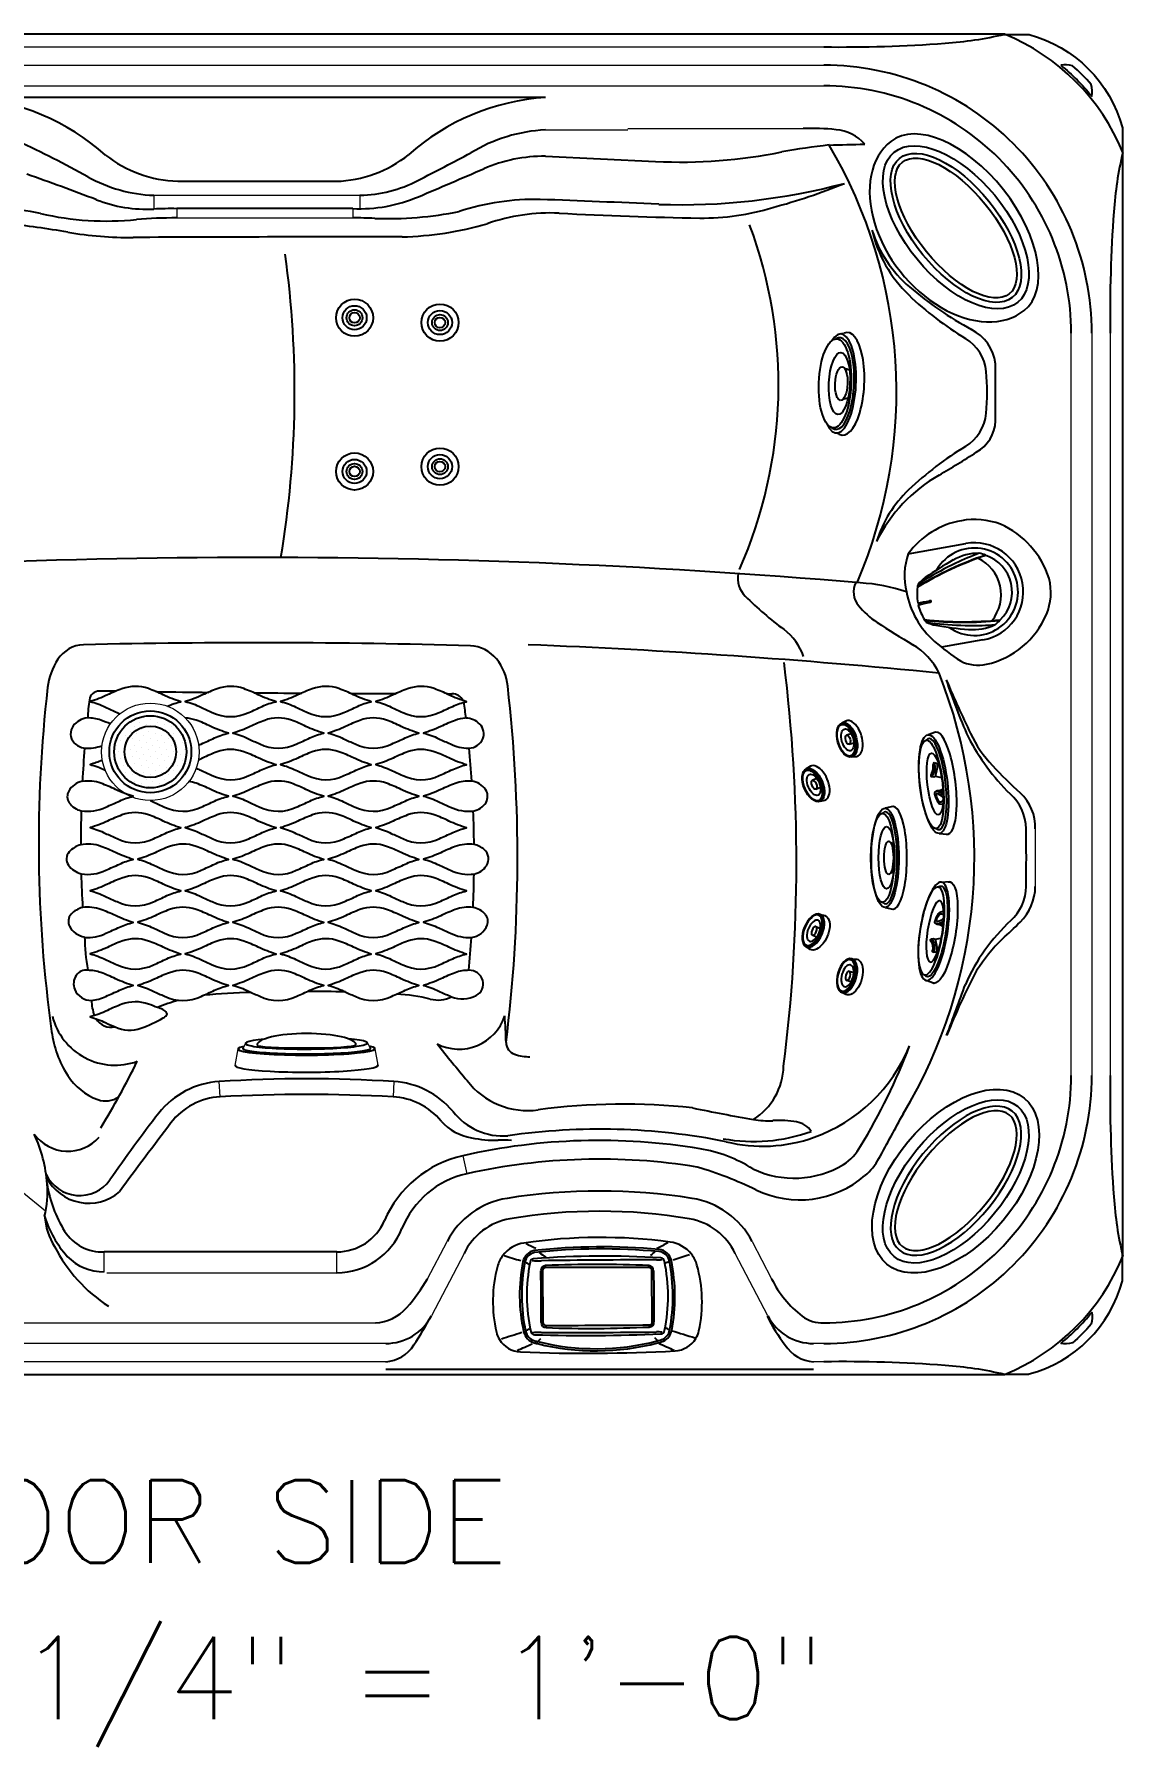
# Model space of a CAD drawing. Extents: x 526 to 610, y 679 to 808.
# Drawn here: x 557.3 to 610.1, y 678.8 to 761.9 of the extents above; entities that cross this region are included whole.
import ezdxf
from ezdxf.enums import TextEntityAlignment as Align

# ---------------------------------------------------------------- set-up
doc = ezdxf.new("R2010")
doc.units = 0
doc.header["$MEASUREMENT"] = 0
doc.layers.add('1', color=4, linetype='Continuous')
doc.layers.add('DIM', color=3, linetype='Continuous')
doc.styles.add('SIMPLEX', font='simplex')

# ---------------------------------------------------------------- blocks, each defined once
blk = doc.blocks.new('2014MJ7')
at = {"layer": '1', "color": 4}
for p, q in [((-0.898, -0.492), (-0.854, -0.739)), ((-0.232, -0.458), (-0.23, -0.696)), ((0.23, -0.696), (0.232, -0.458)), ((0.854, -0.739), (0.898, -0.492))]:
    blk.add_line(p, q, dxfattribs=at)
blk.add_ellipse((0, -0.492), major_axis=(-0.898, 0), ratio=0.547446, start_param=2.947545, end_param=6.477233, dxfattribs=at)
at = {"layer": '1', "color": 3}
blk.add_ellipse((0, -0.724), major_axis=(-0.816, 0.005), ratio=0.50035, start_param=2.865459, end_param=6.570635, dxfattribs=at)
at = {"layer": '1', "color": 4}
for centre, major_axis, ratio in [((-0.001, -0.734), (-0.855, 0.005), 0.541267), ((0.001, -0.691), (-0.229, 0.005), 0.480627)]:
    blk.add_ellipse(centre, major_axis=major_axis, ratio=ratio, dxfattribs=at)
at = {"layer": '1', "color": 3}
for centre, major_axis, ratio in [((0, -0.778), (-0.793, 0.005), 0.493016), ((0.001, -0.711), (-0.547, 0.006), 0.510461)]:
    blk.add_ellipse(centre, major_axis=major_axis, ratio=ratio, dxfattribs=at)
blk = doc.blocks.new('2014DV')
at = {"layer": '1', "color": 4, "linetype": 'Continuous'}
for p, q in [((-0.809, 2.634), (-0.83, 2.634)), ((0.809, 2.634), (0.83, 2.634))]:
    blk.add_line(p, q, dxfattribs=at)
at = {"layer": '1', "color": 3, "linetype": 'Continuous'}
for centre, radius, start, end in [((14.921, -2.715), 16.638, 161.20382, 173.77239), ((15.559, -2.872), 17.268, 161.35772, 173.54387), ((2.626, 0.937), 3.923, 154.9337, 161.356), ((-18.175, 1.519), 18.155, 2.26488, 4.04802), ((19.002, 1.473), 18.984, 175.98773, 177.71702), ((-15.545, -2.869), 17.254, 6.45111, 18.6473), ((-14.924, -2.715), 16.638, 6.22761, 18.79618), ((-2.63, 0.937), 3.923, 18.644, 25.0663), ((15.772, -3.498), 17.797, 161.356, 166.75319), ((0.36, 2.242), 0.394, 180.75921, 192.15364), ((0, 2.165), 0.0256, 192.15364, 347.84636), ((-0.347, 2.239), 0.38, 347.84636, 358.58178), ((-15.776, -3.498), 17.797, 13.24681, 18.644), ((10.632, -2.289), 12.517, 166.75319, 172.40827), ((-10.636, -2.289), 12.517, 7.59173, 13.24681), ((0, 0.708), 1.986, 218.95806, 321.35227)]:
    blk.add_arc(centre, radius, start, end, dxfattribs=at)
at = {"layer": '1', "color": 4, "linetype": 'Continuous'}
for centre, radius, start, end in [((0.317, 1.551), 1.627, 140.14331, 157.36772), ((-0.87, 2.535), 0.0857, 112.48684, 136.56996), ((-2.484, 6.434), 4.134, 292.48684, 293.57767), ((0.09, 0.193), 2.613, 93.40126, 109.99587), ((0, 2.823), 0.0684, 198.36573, 341.63427), ((-0.09, 0.193), 2.612, 70.00373, 86.60007), ((0.158, 0.886), 1.882, 66.63131, 69.20275), ((0.871, 2.548), 0.0736, 39.21025, 62.77984), ((-0.321, 1.551), 1.627, 22.63228, 39.85669), ((13.837, -4.085), 16.275, 157.36772, 163.014), ((-13.841, -4.085), 16.275, 16.986, 22.63228), ((0, 0), 2.119, 132.47921, 47.06814), ((0.698, -0.072), 2.536, 163.014, 192.84824), ((-0.702, -0.072), 2.536, 347.15176, 16.986), ((-0.268, 0.036), 1.65, 203.98618, 215.0096), ((0.264, 0.036), 1.65, 324.9904, 336.01382), ((0, 0.051), 1.877, 211.52152, 328.47848)]:
    blk.add_arc(centre, radius, start, end, dxfattribs=at)
blk = doc.blocks.new('2014SPK')
at = {"layer": '1', "color": 4, "linetype": 'Continuous'}
blk.add_ellipse((-0.004, 0), major_axis=(0, 4.344), ratio=0.474388, dxfattribs=at)
at = {"layer": '1', "color": 2, "linetype": 'Continuous'}
blk.add_ellipse((0, 0), major_axis=(-0.003, 4.113), ratio=0.446028, dxfattribs=at)
blk = doc.blocks.new('2014L2')
at = {"layer": '1', "color": 4, "linetype": 'Continuous', "lineweight": 15}
for p, q in [((-3.443, 1.125), (-3.586, 0.323)), ((3.356, 0.323), (3.214, 1.125))]:
    blk.add_line(p, q, dxfattribs=at)
at = {"layer": '1', "color": 3, "linetype": 'Continuous', "lineweight": 15}
for p, q in [((-3.076, 1.393), (-3.203, 1.152)), ((2.997, 1.152), (2.841, 1.404))]:
    blk.add_line(p, q, dxfattribs=at)
at = {"layer": '1', "color": 2, "linetype": 'Continuous'}
blk.add_ellipse((-0.115, 1.312), major_axis=(-2.4, -0.002), ratio=0.230702, start_param=3.141593, end_param=6.283185, dxfattribs=at)
at = {"layer": '1', "color": 4, "linetype": 'Continuous'}
for centre, major_axis, ratio, start_param, end_param in [((-0.115, 1.125), (-3.329, 0), 0.091781, 5.867673, 9.84029), ((-0.115, 0.323), (-3.471, 0), 0.095239, 6.249456, 9.458508)]:
    blk.add_ellipse(centre, major_axis=major_axis, ratio=ratio, start_param=start_param, end_param=end_param, dxfattribs=at)
at = {"layer": '1', "color": 3, "linetype": 'Continuous'}
for centre, major_axis, ratio, start_param, end_param in [((-0.118, 1.398), (-2.959, -0.005), 0.096023, 5.474081, 10.237444), ((-0.103, 1.152), (-3.1, 0), 0.087249, 6.191747, 9.53276), ((-0.115, 1.312), (-2.4, -0.002), 0.060609, 0, 3.117594)]:
    blk.add_ellipse(centre, major_axis=major_axis, ratio=ratio, start_param=start_param, end_param=end_param, dxfattribs=at)
blk = doc.blocks.new('*X24')
at = {"color": 0}
for p, q in [((200.597, 336.892), (200.597, 336.892)), ((200.995, 336.76), (200.995, 336.76)), ((199.404, 336.229), (199.404, 336.229)), ((199.537, 335.832), (199.537, 335.832)), ((199.669, 336.494), (199.669, 336.494)), ((199.802, 336.097), (199.802, 336.097)), ((199.934, 335.699), (199.934, 335.699)), ((200.067, 336.362), (200.067, 336.362)), ((200.2, 335.964), (200.2, 335.964)), ((200.332, 336.627), (200.332, 336.627)), ((200.465, 336.229), (200.465, 336.229)), ((200.597, 335.832), (200.597, 335.832)), ((200.73, 336.494), (200.73, 336.494)), ((200.863, 336.097), (200.863, 336.097)), ((200.995, 335.699), (200.995, 335.699)), ((201.128, 336.362), (201.128, 336.362)), ((201.26, 335.964), (201.26, 335.964)), ((201.393, 336.627), (201.393, 336.627)), ((201.525, 336.229), (201.525, 336.229)), ((201.658, 335.832), (201.658, 335.832)), ((201.791, 336.494), (201.791, 336.494)), ((201.923, 336.097), (201.923, 336.097)), ((202.056, 335.699), (202.056, 335.699)), ((202.188, 336.362), (202.188, 336.362)), ((202.321, 335.964), (202.321, 335.964)), ((202.586, 336.229), (202.586, 336.229)), ((202.719, 335.832), (202.719, 335.832)), ((199.006, 335.301), (199.006, 335.301)), ((199.139, 334.903), (199.139, 334.903)), ((199.272, 335.566), (199.272, 335.566)), ((199.404, 335.169), (199.404, 335.169)), ((199.537, 334.771), (199.537, 334.771)), ((199.669, 335.434), (199.669, 335.434)), ((199.802, 335.036), (199.802, 335.036)), ((200.067, 335.301), (200.067, 335.301)), ((200.2, 334.903), (200.2, 334.903)), ((200.332, 335.566), (200.332, 335.566)), ((200.465, 335.169), (200.465, 335.169)), ((200.597, 334.771), (200.597, 334.771)), ((200.73, 335.434), (200.73, 335.434)), ((200.863, 335.036), (200.863, 335.036)), ((201.128, 335.301), (201.128, 335.301)), ((201.26, 334.903), (201.26, 334.903)), ((201.393, 335.566), (201.393, 335.566)), ((201.525, 335.169), (201.525, 335.169)), ((201.658, 334.771), (201.658, 334.771)), ((201.791, 335.434), (201.791, 335.434)), ((201.923, 335.036), (201.923, 335.036)), ((202.188, 335.301), (202.188, 335.301)), ((202.321, 334.903), (202.321, 334.903)), ((202.454, 335.566), (202.454, 335.566)), ((202.586, 335.169), (202.586, 335.169)), ((202.719, 334.771), (202.719, 334.771)), ((202.851, 335.434), (202.851, 335.434)), ((202.984, 335.036), (202.984, 335.036)), ((199.006, 334.241), (199.006, 334.241)), ((199.272, 334.506), (199.272, 334.506)), ((199.404, 334.108), (199.404, 334.108)), ((199.537, 333.71), (199.537, 333.71)), ((199.669, 334.373), (199.669, 334.373)), ((199.802, 333.975), (199.802, 333.975)), ((199.934, 334.638), (199.934, 334.638)), ((200.067, 334.241), (200.067, 334.241)), ((200.2, 333.843), (200.2, 333.843)), ((200.332, 334.506), (200.332, 334.506)), ((200.465, 334.108), (200.465, 334.108)), ((200.597, 333.71), (200.597, 333.71)), ((200.73, 334.373), (200.73, 334.373)), ((200.863, 333.975), (200.863, 333.975)), ((200.995, 334.638), (200.995, 334.638)), ((201.128, 334.241), (201.128, 334.241)), ((201.26, 333.843), (201.26, 333.843)), ((201.393, 334.506), (201.393, 334.506)), ((201.525, 334.108), (201.525, 334.108)), ((201.658, 333.71), (201.658, 333.71)), ((201.791, 334.373), (201.791, 334.373)), ((201.923, 333.975), (201.923, 333.975)), ((202.056, 334.638), (202.056, 334.638)), ((202.188, 334.241), (202.188, 334.241)), ((202.321, 333.843), (202.321, 333.843)), ((202.454, 334.506), (202.454, 334.506)), ((202.586, 334.108), (202.586, 334.108)), ((202.851, 334.373), (202.851, 334.373)), ((199.669, 333.312), (199.669, 333.312)), ((199.934, 333.578), (199.934, 333.578)), ((200.067, 333.18), (200.067, 333.18)), ((200.332, 333.445), (200.332, 333.445)), ((200.465, 333.047), (200.465, 333.047)), ((200.73, 333.312), (200.73, 333.312)), ((200.863, 332.915), (200.863, 332.915)), ((200.995, 333.578), (200.995, 333.578)), ((201.128, 333.18), (201.128, 333.18)), ((201.393, 333.445), (201.393, 333.445)), ((201.525, 333.047), (201.525, 333.047)), ((201.791, 333.312), (201.791, 333.312)), ((202.056, 333.578), (202.056, 333.578)), ((202.454, 333.445), (202.454, 333.445))]:
    blk.add_line(p, q, dxfattribs=at)
blk = doc.blocks.new('DRAIN')
at = {"layer": '1', "color": 2}
for radius in [1.75, 1.25]:
    blk.add_circle((0, 0), radius, dxfattribs=at)
at = {"layer": '1', "color": 3, "xscale": 0.8339416050646733, "yscale": 0.8339416050646733, "zscale": 0.8339416050646733}
blk.add_blockref('*X24', (-167.604, -279.291), dxfattribs=at)
blk = doc.blocks.new('2014DJ4')
at = {"layer": '1', "color": 4, "linetype": 'Continuous'}
for p, q in [((-2.41, 1.063), (-2.495, 0.685)), ((2.495, 0.685), (2.41, 1.063))]:
    blk.add_line(p, q, dxfattribs=at)
at = {"layer": '1', "color": 3, "linetype": 'Continuous', "lineweight": 15}
for p, q in [((-2.145, 1.253), (-2.21, 1.111)), ((2.218, 1.094), (2.145, 1.253))]:
    blk.add_line(p, q, dxfattribs=at)
at = {"layer": '1', "color": 4, "linetype": 'Continuous'}
for centre, radius, start, end in [((-1.008, 0.486), 0.397, 21.89998, 51.63555), ((1.023, 0.474), 0.416, 129.00727, 157.33581)]:
    blk.add_arc(centre, radius, start, end, dxfattribs=at)
for centre, major_axis, ratio in [((0, 1.063), (-2.41, 0), 0.275784), ((0, 0.886), (-0.812, 0), 0.276352)]:
    blk.add_ellipse(centre, major_axis=major_axis, ratio=ratio, dxfattribs=at)
at = {"layer": '1', "color": 3, "linetype": 'Continuous'}
for centre, major_axis, ratio in [((0, 1.185), (-2.162, 0), 0.260629), ((0, 0.989), (1.51, 0), 0.258819)]:
    blk.add_ellipse(centre, major_axis=major_axis, ratio=ratio, dxfattribs=at)
blk.add_ellipse((0, 1.04), major_axis=(-2.228, -0.001), ratio=0.252987, start_param=6.154394, end_param=9.560892, dxfattribs=at)
at = {"layer": '1', "color": 4, "linetype": 'Continuous'}
blk.add_ellipse((0, 0.685), major_axis=(-2.495, 0), ratio=0.274041, start_param=6.159415, end_param=9.548548, dxfattribs=at)
blk = doc.blocks.new('2014RJ4')
at = {"layer": '1', "color": 4, "linetype": 'Continuous'}
for p, q in [((-2.41, 1.063), (-2.495, 0.685)), ((-0.348, 0.934), (-0.381, 1.025)), ((0.367, 0.938), (0.278, 0.667)), ((0.377, 1.134), (0.341, 1.022)), ((0.341, 1.021), (0.367, 0.938)), ((0.981, 0.817), (1.017, 0.928)), ((2.495, 0.685), (2.41, 1.063)), ((-0.304, 0.668), (-0.359, 0.817)), ((0.895, 0.713), (0.911, 0.764))]:
    blk.add_line(p, q, dxfattribs=at)
at = {"layer": '1', "color": 4, "linetype": 'Continuous', "flags": 128}
blk.add_lwpolyline([(0.91, 0.763), (0.945, 0.789), (0.98, 0.815)], dxfattribs=at)
at = {"layer": '1', "color": 4, "linetype": 'Continuous'}
for centre, radius, start, end in [((-0.817, 0.784), 0.196, 109.72912, 196.35443), ((-0.796, 0.823), 0.104, 123.75175, 200.59034), ((-0.201, -0.743), 1.843, 98.95188, 111.76884), ((-0.52, 0.409), 0.602, 91.20446, 123.75175), ((-0.891, 1.054), 0.408, 297.64477, 347.17617), ((-0.877, 1.074), 0.507, 309.89077, 351.42525), ((-0.532, 0.972), 0.0389, 347.17617, 91.20446), ((-0.466, 0.987), 0.0929, 24.29485, 103.23407), ((-0.593, 0.897), 0.248, 297.32627, 8.67428), ((1.261, 2.79), 2.056, 244.22441, 260.21678), ((0.414, 1.119), 0.0387, 78.927, 158.64816), ((0.834, 1.456), 0.558, 215.29016, 289.04999), ((-0.133, -0.593), 1.836, 70.24267, 72.44128), ((0.763, 1.31), 0.34, 212.33127, 273.13597), ((0.325, 0.781), 0.389, 58.35046, 65.30967), ((0.879, 1.529), 0.544, 229.98215, 274.36782), ((0.649, 3.405), 2.438, 273.13597, 276.82296), ((0.923, 0.835), 0.152, 82.25489, 90.72306), ((0.725, 0.239), 0.778, 69.6423, 73.69264), ((0.976, 0.933), 0.0405, 353.45229, 61.08005), ((-0.726, 0.85), 0.179, 200.59034, 232.98052)]:
    blk.add_arc(centre, radius, start, end, dxfattribs=at)
blk.add_ellipse((0, 1.062), major_axis=(-2.41, -0.001), ratio=0.276704, dxfattribs=at)
at = {"layer": '1', "color": 3, "linetype": 'Continuous'}
for centre, major_axis, ratio in [((0.004, 1.178), (-2.158, 0), 0.257713), ((-0.004, 1.002), (-1.51, 0), 0.241168)]:
    blk.add_ellipse(centre, major_axis=major_axis, ratio=ratio, dxfattribs=at)
blk.add_ellipse((0.002, 1.048), major_axis=(-2.227, 0), ratio=0.254995, start_param=6.03104, end_param=9.672722, dxfattribs=at)
at = {"layer": '1', "color": 4, "linetype": 'Continuous'}
blk.add_ellipse((-0.002, 0.674), major_axis=(-2.497, -0.01), ratio=0.270096, start_param=6.167649, end_param=9.544442, dxfattribs=at)
blk = doc.blocks.new('2014JS2')
at = {"layer": '1', "color": 4, "linetype": 'Continuous', "lineweight": 15}
for p, q in [((-2.331, 1.3), (-2.416, 0.934)), ((2.567, 0.934), (2.482, 1.3))]:
    blk.add_line(p, q, dxfattribs=at)
at = {"layer": '1', "color": 4, "linetype": 'Continuous'}
for centre, radius, start, end in [((-1.335, 0.648), 0.73, 8.21459, 30.45719), ((1.622, 0.603), 0.871, 151.52836, 170.38888)]:
    blk.add_arc(centre, radius, start, end, dxfattribs=at)
for centre, major_axis, ratio, start_param, end_param in [((0.075, 1.242), (-2.404, -0.002), 0.35119, 5.678823, 9.981284), ((0.075, 0.934), (-2.492, 0), 0.375367, 6.108581, 9.599382)]:
    blk.add_ellipse(centre, major_axis=major_axis, ratio=ratio, start_param=start_param, end_param=end_param, dxfattribs=at)
at = {"layer": '1', "color": 3, "linetype": 'Continuous'}
for centre, major_axis, ratio in [((0.073, 1.419), (-2.159, -0.019), 0.363798), ((0.076, 1.207), (-1.51, 0.005), 0.339788)]:
    blk.add_ellipse(centre, major_axis=major_axis, ratio=ratio, dxfattribs=at)
blk.add_ellipse((0.075, 1.274), major_axis=(-2.225, -0.006), ratio=0.35191, start_param=6.032094, end_param=9.675053, dxfattribs=at)
at = {"layer": '1', "color": 4, "linetype": 'Continuous'}
blk.add_ellipse((0.075, 1.111), major_axis=(-0.812, -0.002), ratio=0.373446, dxfattribs=at)
blk = doc.blocks.new('2014CH')
at = {"layer": '1', "color": 3, "linetype": 'Continuous'}
for p, q in [((-2.503, -0.003), (-2.503, 0.096)), ((2.503, -0.003), (2.503, 0.095)), ((-2.652, -0.154), (-2.733, -0.155)), ((2.652, -0.152), (2.733, -0.152)), ((-2.635, -2.663), (-2.717, -2.664)), ((-2.483, -2.912), (-2.483, -2.812)), ((2.52, -2.784), (2.521, -2.884)), ((2.669, -2.633), (2.752, -2.633)), ((2.833, -3.226), (2.787, -3.228)), ((-2.908, -3.688), (-2.894, -3.692)), ((-2.883, -3.589), (-2.889, -3.588)), ((2.955, -3.648), (2.942, -3.652))]:
    blk.add_line(p, q, dxfattribs=at)
at = {"layer": '1', "color": 2, "linetype": 'Continuous'}
for p, q in [((-2.652, -0.154), (-2.635, -2.663)), ((2.669, -2.633), (2.652, -0.152))]:
    blk.add_line(p, q, dxfattribs=at)
at = {"layer": '1', "color": 4, "linetype": 'Continuous'}
for centre, radius, start, end in [((-3.327, -0.369), 1.575, 98.29053, 142.80095), ((0.166, -24.374), 25.833, 82.51033, 98.27938), ((3.328, -0.323), 1.575, 37.98355, 82.51033), ((1.55, -1.645), 6.613, 165.13287, 192.97786), ((-3.364, -0.341), 1.528, 142.80095, 165.13287), ((4.834, -1.337), 8.25, 168.8473, 192.35688), ((-3.068, 0.231), 0.194, 94.86163, 171.7817), ((0.296, -43.241), 43.796, 86.35052, 94.42769), ((3.072, 0.28), 0.187, 8.04254, 86.35083), ((-4.772, -1.4), 8.209, 348.34416, 11.99146), ((3.363, -0.296), 1.531, 15.68831, 37.98355), ((-1.522, -1.668), 6.605, 347.81065, 15.68831), ((-3.708, -2.857), 1.217, 192.97786, 211.47796), ((-3.023, -3.051), 0.209, 194.21982, 266.12466), ((-0.571, 82.671), 85.966, 268.3559, 272.42835), ((3.084, -3.033), 0.185, 266.20483, 352.29308), ((3.742, -2.805), 1.22, 328.8043, 347.81065), ((-3.675, -2.837), 1.255, 211.47796, 267.77156), ((-0.519, 75.424), 79.58, 267.69195, 273.09507), ((3.712, -2.787), 1.255, 273.01546, 328.8043)]:
    blk.add_arc(centre, radius, start, end, dxfattribs=at)
at = {"layer": '1', "color": 3, "linetype": 'Continuous'}
for centre, radius, start, end in [((-52.76, -97.216), 110.034, 63.10473, 63.37435), ((0.206, -29.198), 30.2, 84.70574, 96.21073), ((0.206, -29.198), 30.1, 84.70574, 96.21073), ((54.205, -96.729), 110.308, 117.40602, 117.71869), ((2.94, 0.206), 0.669, 11.27844, 84.98246), ((-76.911, -239.883), 251.108, 73.05212, 73.24422), ((4.49, -1.331), 8.255, 168.69256, 192.42473), ((4.49, -1.331), 8.155, 168.69256, 192.42473), ((-2.934, 0.153), 0.683, 100.69074, 168.69256), ((-2.934, 0.153), 0.583, 100.69074, 168.69256), ((-2.096, 2.832), 2.924, 241.80675, 245.70055), ((-2.887, 3.309), 2.984, 264.67843, 273.32133), ((-1.585, 2.236), 1.949, 230.73072, 242.32186), ((-2.494, -0.143), 0.24, 92.28425, 181.96489), ((2.056, -300.026), 300.394, 89.84509, 90.90918), ((-0.007, -54.904), 55.056, 87.38721, 92.5986), ((2.492, -0.145), 0.241, 358.41473, 87.38721), ((1.583, 2.157), 1.852, 302.86131, 311.59861), ((2.93, 1.654), 1.288, 267.43294, 279.52158), ((2.94, 0.206), 0.569, 11.27844, 84.98246), ((2.167, 2.616), 2.655, 295.48829, 299.61542), ((-5.094, -1.396), 8.761, 349.19109, 11.27844), ((-5.094, -1.396), 8.861, 349.19109, 11.27844), ((80.951, -241.232), 253.652, 107.54956, 107.73646), ((-1046.657, -7.907), 1043.953, 0.287767, 0.425637), ((1056.566, 6.593), 1053.855, 180.366683, 180.501555), ((-108.997, 318.169), 338.131, 287.97679, 288.15098), ((-2.863, -2.951), 0.725, 192.42473, 254.47243), ((-2.863, -2.951), 0.625, 192.42473, 254.47243), ((-2.358, -4.664), 1.931, 119.46831, 124.93715), ((-2.855, -6.127), 2.984, 87.29426, 95.93716), ((-2.474, -2.669), 0.243, 178.74851, 268.04054), ((-1.171, 297.244), 300.394, 269.70641, 270.7705), ((-0.302, 54.997), 57.95, 267.84363, 272.79296), ((2.511, -2.643), 0.241, 272.59606, 2.4535), ((2.944, -4.409), 1.288, 81.09401, 93.18265), ((2.914, -2.925), 0.608, 295.38721, 349.19109), ((2.914, -2.925), 0.708, 295.38721, 349.19109), ((2.399, -4.64), 1.949, 56.0866, 61.0999), ((105.791, 323.771), 342.43, 252.641, 252.836), ((-46.374, 90.352), 103.503, 294.24528, 294.68057), ((-2.029, 0.051), 3.841, 254.47243, 256.87424), ((-2.029, 0.051), 3.741, 254.47243, 256.87424), ((-0.055, 7.772), 11.81, 256.05623, 284.64972), ((-0.055, 7.772), 11.71, 256.05623, 284.64972), ((-1.832, -4.566), 1.435, 129.8495, 136.34189), ((1.87, -4.526), 1.441, 43.41001, 50.48083), ((2.328, -1.202), 2.426, 283.83171, 290.53822), ((2.328, -1.202), 2.526, 283.83171, 290.53822), ((72.062, 147.616), 166.312, 245.45774, 245.7422)]:
    blk.add_arc(centre, radius, start, end, dxfattribs=at)
at = {"layer": '1', "color": 2, "linetype": 'Continuous'}
for centre, radius, start, end in [((-0.072, -957.729), 957.729, 89.845994, 90.14542), ((-2.502, -0.153), 0.15, 90.26442, 180.39476), ((2.502, -0.153), 0.15, 0.39473, 89.72391), ((-2.485, -2.662), 0.15, 180.3945, 270.44191), ((-37.408, 6738.683), 6741.585, 270.2968204, 270.3393484), ((2.519, -2.634), 0.15, 270.60913, 0.39469)]:
    blk.add_arc(centre, radius, start, end, dxfattribs=at)
blk = doc.blocks.new('2018 HOT SPRING JETSETTER NXT')
at = {"color": 4}
blk.add_lwpolyline([(5.721, 64.98, 0.202913), (-0.011, 59.248), (-0.011, 5.713, 0.202913), (5.721, -0.02), (78.256, -0.02, 0.202913), (83.989, 5.713), (83.989, 59.248, 0.202913), (78.256, 64.98)], format="xyb", close=True, dxfattribs=at)
at = {"layer": '1', "color": 3, "linetype": 'Continuous', "lineweight": 15}
for p, q in [((14.489, 64.367), (69.489, 64.367)), ((14.489, 63.48), (41.989, 63.48)), ((41.989, 63.48), (69.489, 63.48)), ((14.489, 62.48), (69.489, 62.48)), ((55.989, 60.343), (59.989, 60.343)), ((59.989, 60.408), (68.483, 60.408)), ((59.989, 60.343), (59.989, 60.344)), ((72.345, 57.566), (72.339, 57.568)), ((36.989, 57.17), (46.989, 57.17)), ((36.989, 57.17), (36.989, 56.503)), ((38.103, 56.521), (38.103, 56.072)), ((46.637, 56.521), (46.637, 56.072)), ((46.989, 57.17), (46.989, 56.519)), ((38.103, 56.072), (46.637, 56.072)), ((74.008, 54.072), (73.997, 54.063)), ((77.115, 51.758), (77.114, 51.764)), ((78.887, 51.973), (78.892, 51.977)), ((81.489, 32.48), (81.489, 50.48)), ((82.489, 50.48), (82.489, 32.48)), ((83.375, 50.48), (83.375, 14.48)), ((77.384, 34.423), (77.208, 34.392)), ((81.489, 14.48), (81.489, 32.48)), ((82.489, 32.48), (82.489, 14.48)), ((79.745, 26.445), (79.745, 23.652)), ((40.206, 13.444), (40.159, 14.184)), ((48.639, 14.184), (48.592, 13.444)), ((67.017, 12.287), (67.022, 12.287)), ((73.998, 10.897), (74.008, 10.889)), ((51.974, 10.588), (52.167, 9.711)), ((31.764, 9.679), (31.763, 9.68)), ((31.743, 7.897), (30.585, 8.84)), ((34.585, 4.957), (34.585, 5.921)), ((45.872, 4.908), (45.872, 5.921)), ((50.269, 4.623), (51.213, 6.426)), ((52.036, 5.842), (50.452, 2.82)), ((66.774, 2.82), (65.19, 5.842)), ((66.013, 6.426), (66.958, 4.623)), ((34.712, 4.908), (45.872, 4.908)), ((14.489, 2.48), (41.989, 2.48)), ((41.989, 2.48), (47.738, 2.48)), ((41.989, 1.48), (14.489, 1.48)), ((48.238, 1.48), (41.989, 1.48)), ((69.489, 1.48), (68.989, 1.48)), ((48.238, 0.594), (14.489, 0.594)), ((69.489, 0.594), (68.989, 0.594))]:
    blk.add_line(p, q, dxfattribs=at)
at = {"layer": '1', "color": 2}
for p, q in [((55.989, 61.914), (27.989, 61.914)), ((55.989, 59.064), (61.332, 58.815)), ((46.637, 56.521), (38.103, 56.521)), ((73.582, 39.787), (76.382, 40.28)), ((77.207, 35.603), (75.189, 35.247)), ((45.872, 5.921), (34.585, 5.921))]:
    blk.add_line(p, q, dxfattribs=at)
at = {"layer": '1', "color": 3}
blk.add_line((48.238, 0.228), (68.989, 0.228), dxfattribs=at)
at = {"layer": '1', "color": 4, "linetype": 'Continuous'}
for points in [[(78.129, 64.969), (79.378, 64.969, -0.06455), (79.441, 64.961, -0.269989), (83.969, 60.435, -0.064627), (83.977, 60.371), (83.977, 59.121)], [(78.129, -0.008), (79.378, -0.008, 0.06455), (79.441, 0, 0.269989), (83.969, 4.526, 0.064627), (83.977, 4.59), (83.977, 5.84)]]:
    blk.add_lwpolyline(points, format="xyb", dxfattribs=at)
for points in [[(80.985, 63.474, -0.052002), (82.482, 61.977, 0.145561), (82.458, 62.54, 0.041549), (81.543, 63.454, 0.138511)], [(80.985, 1.487, 0.052002), (82.482, 2.984, -0.145561), (82.458, 2.421, -0.041549), (81.543, 1.507, -0.138511)]]:
    blk.add_lwpolyline(points, format="xyb", close=True, dxfattribs=at)
at = {"layer": '1', "color": 3, "linetype": 'Continuous'}
for points in [[(37.649, 32.389, -0.05423), (38.302, 32.609, -0.040171), (37.442, 32.941, 0.028895), (36.735, 33.24, 0.17592), (35.441, 33.233, 0.025087), (34.738, 32.933, -0.045551), (33.897, 32.619, -0.049622), (34.648, 32.343, 0.004326), (35.206, 32.09, 0.01957), (35.35, 32.026, 0.01957)], [(34.882, 31.527, 0.018525), (34.425, 31.71, 0.089844), (33.758, 31.82)], [(39.161, 30.499, 0.01682), (39.285, 30.554, 0.007538), (39.939, 30.85, -0.055923), (40.612, 31.079, -0.040171), (39.752, 31.411, 0.028895), (39.045, 31.71, 0.070894), (38.52, 31.817, 0.070894)], [(52.098, 31.813, 0.066568), (51.608, 31.703, 0.025087), (50.905, 31.403, -0.045551), (50.064, 31.089, -0.049622), (50.815, 30.813, 0.004326), (51.373, 30.56, 0.114689), (52.264, 30.353, 0.114689)], [(33.629, 30.359, 0.106973), (34.476, 30.474, 0.106973)], [(39.046, 29.382, -0.014869), (39.265, 29.283, 0.004326), (39.823, 29.03, 0.230611), (41.592, 29.024, 0.007538), (42.246, 29.32, -0.055923), (42.919, 29.549, -0.040171), (42.058, 29.881, 0.028895), (41.352, 30.18, 0.17592), (40.058, 30.173, 0.025087), (39.355, 29.873, -0.011427), (39.15, 29.78, -0.011427)], [(34.494, 29.763, -0.031955), (33.897, 29.559, -0.048308), (34.629, 29.293, -0.048308)], [(33.468, 27.318, 0.153231), (34.665, 27.494, 0.007538), (35.319, 27.79, -0.055923), (35.992, 28.019, -0.040171), (35.132, 28.351, 0.028895), (34.425, 28.65, 0.121185), (33.524, 28.742, 0.121185)], [(36.829, 27.813, -0.008795), (36.958, 27.753, 0.004326), (37.516, 27.5, 0.230611), (39.285, 27.494, 0.007538), (39.939, 27.79, -0.055923), (40.612, 28.019, -0.040171), (39.752, 28.351, 0.028895), (39.045, 28.65, 0.047592), (38.695, 28.738, 0.047592)], [(52.399, 28.756, 0.106644), (51.608, 28.643, 0.025087), (50.905, 28.343, -0.045551), (50.064, 28.029, -0.049622), (50.815, 27.753, 0.004326), (51.373, 27.5, 0.142027), (52.481, 27.305, 0.142027)], [(33.469, 24.258, 0.153172), (34.665, 24.434, 0.007538), (35.319, 24.73, -0.055923), (35.992, 24.959, -0.040171), (35.132, 25.291, 0.028895), (34.425, 25.59, 0.131398), (33.448, 25.67, 0.131398)], [(52.525, 25.682, 0.123594), (51.608, 25.583, 0.025087), (50.905, 25.283, -0.045551), (50.064, 24.969, -0.049622), (50.815, 24.693, 0.004326), (51.373, 24.44, 0.147537), (52.524, 24.25, 0.147537)], [(33.634, 21.179, 0.13218), (34.665, 21.374, 0.007538), (35.319, 21.67, -0.055923), (35.992, 21.899, -0.040171), (35.132, 22.231, 0.028895), (34.425, 22.53, 0.11954), (33.536, 22.624, 0.11954)], [(52.476, 22.628, 0.116998), (51.608, 22.523, 0.025087), (50.905, 22.223, -0.045551), (50.064, 21.909, -0.049622), (50.815, 21.633, 0.004326), (51.373, 21.38, 0.13083), (52.392, 21.177, 0.13083)], [(33.963, 18.121, 0.090943), (34.665, 18.314, 0.007538), (35.319, 18.61, -0.055923), (35.992, 18.839, -0.040171), (35.132, 19.171, 0.028895), (34.425, 19.47, 0.086225), (33.785, 19.58, 0.086225)], [(52.269, 19.58, 0.089227), (51.608, 19.463, 0.025087), (50.905, 19.163, -0.045551), (50.064, 18.849, -0.049622), (50.815, 18.573, 0.004326), (51.373, 18.32, 0.007962), (51.431, 18.293, 0.007962)], [(37.164, 17.77, 0.017389), (36.735, 17.94, 0.17592), (35.441, 17.933, 0.025087), (34.738, 17.633, -0.045551), (33.897, 17.319, -0.049622), (34.648, 17.043, 0.003611), (35.113, 16.831, 0.003611)]]:
    blk.add_lwpolyline(points, format="xyb", dxfattribs=at)
for points in [[(39.265, 32.343, 0.004326), (39.823, 32.09, 0.230611), (41.592, 32.084, 0.007538), (42.246, 32.38, -0.055923), (42.919, 32.609, -0.040171), (42.058, 32.941, 0.028895), (41.352, 33.24, 0.17592), (40.058, 33.233, 0.025087), (39.355, 32.933, -0.045551), (38.514, 32.619, -0.049622)], [(43.885, 32.343, 0.004326), (44.443, 32.09, 0.230611), (46.212, 32.084, 0.007538), (46.866, 32.38, -0.055923), (47.539, 32.609, -0.040171), (46.678, 32.941, 0.028895), (45.972, 33.24, 0.17592), (44.678, 33.233, 0.025087), (43.975, 32.933, -0.045551), (43.134, 32.619, -0.049622)], [(48.505, 32.343, 0.004326), (49.063, 32.09, 0.230611), (50.832, 32.084, 0.007538), (51.486, 32.38, -0.055923), (52.159, 32.609, -0.040171), (51.298, 32.941, 0.028895), (50.592, 33.24, 0.17592), (49.298, 33.233, 0.025087), (48.595, 32.933, -0.045551), (47.754, 32.619, -0.049622)], [(41.575, 30.813, 0.004326), (42.133, 30.56, 0.230611), (43.902, 30.554, 0.007538), (44.556, 30.85, -0.055923), (45.229, 31.079, -0.040171), (44.368, 31.411, 0.028895), (43.662, 31.71, 0.17592), (42.368, 31.703, 0.025087), (41.665, 31.403, -0.045551), (40.824, 31.089, -0.049622)], [(46.195, 30.813, 0.004326), (46.753, 30.56, 0.230611), (48.522, 30.554, 0.007538), (49.176, 30.85, -0.055923), (49.849, 31.079, -0.040171), (48.988, 31.411, 0.028895), (48.282, 31.71, 0.17592), (46.988, 31.703, 0.025087), (46.285, 31.403, -0.045551), (45.444, 31.089, -0.049622)], [(43.885, 29.283, 0.004326), (44.443, 29.03, 0.230611), (46.212, 29.024, 0.007538), (46.866, 29.32, -0.055923), (47.539, 29.549, -0.040171), (46.678, 29.881, 0.028895), (45.972, 30.18, 0.17592), (44.678, 30.173, 0.025087), (43.975, 29.873, -0.045551), (43.134, 29.559, -0.049622)], [(48.505, 29.283, 0.004326), (49.063, 29.03, 0.230611), (50.832, 29.024, 0.007538), (51.486, 29.32, -0.055923), (52.159, 29.549, -0.040171), (51.298, 29.881, 0.028895), (50.592, 30.18, 0.17592), (49.298, 30.173, 0.025087), (48.595, 29.873, -0.045551), (47.754, 29.559, -0.049622)], [(41.575, 27.753, 0.004326), (42.133, 27.5, 0.230611), (43.902, 27.494, 0.007538), (44.556, 27.79, -0.055923), (45.229, 28.019, -0.040171), (44.368, 28.351, 0.028895), (43.662, 28.65, 0.17592), (42.368, 28.643, 0.025087), (41.665, 28.343, -0.045551), (40.824, 28.029, -0.049622)], [(46.195, 27.753, 0.004326), (46.753, 27.5, 0.230611), (48.522, 27.494, 0.007538), (49.176, 27.79, -0.055923), (49.849, 28.019, -0.040171), (48.988, 28.351, 0.028895), (48.282, 28.65, 0.17592), (46.988, 28.643, 0.025087), (46.285, 28.343, -0.045551), (45.444, 28.029, -0.049622)], [(34.648, 26.223, 0.004326), (35.206, 25.97, 0.230611), (36.975, 25.964, 0.007538), (37.629, 26.26, -0.055923), (38.302, 26.489, -0.040171), (37.442, 26.821, 0.028895), (36.735, 27.12, 0.17592), (35.441, 27.113, 0.025087), (34.738, 26.813, -0.045551), (33.897, 26.499, -0.049622)], [(39.265, 26.223, 0.004326), (39.823, 25.97, 0.230611), (41.592, 25.964, 0.007538), (42.246, 26.26, -0.055923), (42.919, 26.489, -0.040171), (42.058, 26.821, 0.028895), (41.352, 27.12, 0.17592), (40.058, 27.113, 0.025087), (39.355, 26.813, -0.045551), (38.514, 26.499, -0.049622)], [(43.885, 26.223, 0.004326), (44.443, 25.97, 0.230611), (46.212, 25.964, 0.007538), (46.866, 26.26, -0.055923), (47.539, 26.489, -0.040171), (46.678, 26.821, 0.028895), (45.972, 27.12, 0.17592), (44.678, 27.113, 0.025087), (43.975, 26.813, -0.045551), (43.134, 26.499, -0.049622)], [(48.505, 26.223, 0.004326), (49.063, 25.97, 0.230611), (50.832, 25.964, 0.007538), (51.486, 26.26, -0.055923), (52.159, 26.489, -0.040171), (51.298, 26.821, 0.028895), (50.592, 27.12, 0.17592), (49.298, 27.113, 0.025087), (48.595, 26.813, -0.045551), (47.754, 26.499, -0.049622)], [(36.958, 24.693, 0.004326), (37.516, 24.44, 0.230611), (39.285, 24.434, 0.007538), (39.939, 24.73, -0.055923), (40.612, 24.959, -0.040171), (39.752, 25.291, 0.028895), (39.045, 25.59, 0.17592), (37.751, 25.583, 0.025087), (37.048, 25.283, -0.045551), (36.207, 24.969, -0.049622)], [(41.575, 24.693, 0.004326), (42.133, 24.44, 0.230611), (43.902, 24.434, 0.007538), (44.556, 24.73, -0.055923), (45.229, 24.959, -0.040171), (44.368, 25.291, 0.028895), (43.662, 25.59, 0.17592), (42.368, 25.583, 0.025087), (41.665, 25.283, -0.045551), (40.824, 24.969, -0.049622)], [(46.195, 24.693, 0.004326), (46.753, 24.44, 0.230611), (48.522, 24.434, 0.007538), (49.176, 24.73, -0.055923), (49.849, 24.959, -0.040171), (48.988, 25.291, 0.028895), (48.282, 25.59, 0.17592), (46.988, 25.583, 0.025087), (46.285, 25.283, -0.045551), (45.444, 24.969, -0.049622)], [(34.648, 23.163, 0.004326), (35.206, 22.91, 0.230611), (36.975, 22.904, 0.007538), (37.629, 23.2, -0.055923), (38.302, 23.429, -0.040171), (37.442, 23.761, 0.028895), (36.735, 24.06, 0.17592), (35.441, 24.053, 0.025087), (34.738, 23.753, -0.045551), (33.897, 23.439, -0.049622)], [(39.265, 23.163, 0.004326), (39.823, 22.91, 0.230611), (41.592, 22.904, 0.007538), (42.246, 23.2, -0.055923), (42.919, 23.429, -0.040171), (42.058, 23.761, 0.028895), (41.352, 24.06, 0.17592), (40.058, 24.053, 0.025087), (39.355, 23.753, -0.045551), (38.514, 23.439, -0.049622)], [(43.885, 23.163, 0.004326), (44.443, 22.91, 0.230611), (46.212, 22.904, 0.007538), (46.866, 23.2, -0.055923), (47.539, 23.429, -0.040171), (46.678, 23.761, 0.028895), (45.972, 24.06, 0.17592), (44.678, 24.053, 0.025087), (43.975, 23.753, -0.045551), (43.134, 23.439, -0.049622)], [(48.505, 23.163, 0.004326), (49.063, 22.91, 0.230611), (50.832, 22.904, 0.007538), (51.486, 23.2, -0.055923), (52.159, 23.429, -0.040171), (51.298, 23.761, 0.028895), (50.592, 24.06, 0.17592), (49.298, 24.053, 0.025087), (48.595, 23.753, -0.045551), (47.754, 23.439, -0.049622)], [(36.958, 21.633, 0.004326), (37.516, 21.38, 0.230611), (39.285, 21.374, 0.007538), (39.939, 21.67, -0.055923), (40.612, 21.899, -0.040171), (39.752, 22.231, 0.028895), (39.045, 22.53, 0.17592), (37.751, 22.523, 0.025087), (37.048, 22.223, -0.045551), (36.207, 21.909, -0.049622)], [(41.575, 21.633, 0.004326), (42.133, 21.38, 0.230611), (43.902, 21.374, 0.007538), (44.556, 21.67, -0.055923), (45.229, 21.899, -0.040171), (44.368, 22.231, 0.028895), (43.662, 22.53, 0.17592), (42.368, 22.523, 0.025087), (41.665, 22.223, -0.045551), (40.824, 21.909, -0.049622)], [(46.195, 21.633, 0.004326), (46.753, 21.38, 0.230611), (48.522, 21.374, 0.007538), (49.176, 21.67, -0.055923), (49.849, 21.899, -0.040171), (48.988, 22.231, 0.028895), (48.282, 22.53, 0.17592), (46.988, 22.523, 0.025087), (46.285, 22.223, -0.045551), (45.444, 21.909, -0.049622)], [(34.648, 20.103, 0.004326), (35.206, 19.85, 0.230611), (36.975, 19.844, 0.007538), (37.629, 20.14, -0.055923), (38.302, 20.369, -0.040171), (37.442, 20.701, 0.028895), (36.735, 21, 0.17592), (35.441, 20.993, 0.025087), (34.738, 20.693, -0.045551), (33.897, 20.379, -0.049622)], [(39.265, 20.103, 0.004326), (39.823, 19.85, 0.230611), (41.592, 19.844, 0.007538), (42.246, 20.14, -0.055923), (42.919, 20.369, -0.040171), (42.058, 20.701, 0.028895), (41.352, 21, 0.17592), (40.058, 20.993, 0.025087), (39.355, 20.693, -0.045551), (38.514, 20.379, -0.049622)], [(43.885, 20.103, 0.004326), (44.443, 19.85, 0.230611), (46.212, 19.844, 0.007538), (46.866, 20.14, -0.055923), (47.539, 20.369, -0.040171), (46.678, 20.701, 0.028895), (45.972, 21, 0.17592), (44.678, 20.993, 0.025087), (43.975, 20.693, -0.045551), (43.134, 20.379, -0.049622)], [(48.505, 20.103, 0.004326), (49.063, 19.85, 0.230611), (50.832, 19.844, 0.007538), (51.486, 20.14, -0.055923), (52.159, 20.369, -0.040171), (51.298, 20.701, 0.028895), (50.592, 21, 0.17592), (49.298, 20.993, 0.025087), (48.595, 20.693, -0.045551), (47.754, 20.379, -0.049622)], [(36.958, 18.573, 0.004326), (37.516, 18.32, 0.230611), (39.285, 18.314, 0.007538), (39.939, 18.61, -0.055923), (40.612, 18.839, -0.040171), (39.752, 19.171, 0.028895), (39.045, 19.47, 0.17592), (37.751, 19.463, 0.025087), (37.048, 19.163, -0.045551), (36.207, 18.849, -0.049622)], [(41.575, 18.573, 0.004326), (42.133, 18.32, 0.230611), (43.902, 18.314, 0.007538), (44.556, 18.61, -0.055923), (45.229, 18.839, -0.040171), (44.368, 19.171, 0.028895), (43.662, 19.47, 0.17592), (42.368, 19.463, 0.025087), (41.665, 19.163, -0.045551), (40.824, 18.849, -0.049622)], [(46.195, 18.573, 0.004326), (46.753, 18.32, 0.230611), (48.522, 18.314, 0.007538), (49.176, 18.61, -0.055923), (49.849, 18.839, -0.040171), (48.988, 19.171, 0.028895), (48.282, 19.47, 0.17592), (46.988, 19.463, 0.025087), (46.285, 19.163, -0.045551), (45.444, 18.849, -0.049622)]]:
    blk.add_lwpolyline(points, format="xyb", close=True, dxfattribs=at)
at = {"layer": '1'}
for centre, radius in [((46.727, 51.23), 0.9), ((50.87, 50.996), 0.9), ((46.727, 51.23), 0.252), ((50.87, 50.996), 0.252), ((50.87, 44.008), 0.9), ((46.727, 43.775), 0.9), ((46.727, 43.775), 0.252), ((50.87, 44.008), 0.252)]:
    blk.add_circle(centre, radius, dxfattribs=at)
at = {"layer": '1', "color": 3}
for centre, radius in [((46.727, 51.23), 0.585), ((46.727, 51.23), 0.385), ((50.87, 50.996), 0.585), ((50.87, 50.996), 0.385), ((46.727, 43.775), 0.585), ((46.727, 43.775), 0.385), ((50.87, 44.008), 0.585), ((50.87, 44.008), 0.385)]:
    blk.add_circle(centre, radius, dxfattribs=at)
at = {"layer": '1', "color": 3, "linetype": 'Continuous', "lineweight": 15}
blk.add_circle((36.82, 30.176), 2.363, dxfattribs=at)
at = {"layer": '1', "color": 2, "linetype": 'Continuous'}
blk.add_circle((36.82, 30.176), 1.987, dxfattribs=at)
at = {"layer": '1', "color": 3}
for centre, radius, start, end in [((74.052, 83.001), 18.504, 274.08234, 283.13077), ((70.283, 135.812), 71.45, 269.36274, 274.08234), ((69.489, 50.48), 13, 359.99995, 90.00005), ((69.489, 50.48), 12, 359.9997, 90.0003), ((27.115, 50.599), 11.376, 48.51787, 85.5971), ((56.709, 50.875), 11.063, 93.7334, 131.70928), ((56.368, 52.688), 7.664, 92.83941, 121.45702), ((68.852, 48.302), 12.112, 84.16845, 91.74865), ((69.96, 58.386), 1.969, 39.83303, 86.41161), ((9.573, 14.572), 49.782, 60.89241, 65.26607), ((38.338, 63.836), 5.985, 231.96361, 268.17518), ((45.668, 63.765), 5.916, 271.58144, 308.4765), ((-1764.769, 3539.822), 3926.39, 297.52577, 297.56801), ((60.969, 489.716), 430.197, 271.16892, 271.39903), ((49.524, 47.657), 23.489, 336.72834, 30.58514), ((101.996, 55.046), 18.491, 166.86479, 175.91966), ((37.266, 64.311), 7.147, 240.89241, 267.77668), ((42.367, 1478.781), 1420.934, 269.829882, 270.139688), ((46.868, 63.517), 6.348, 271.08732, 297.52577), ((62.546, 87.727), 31.015, 268.03333, 284.82933), ((28.857, 43.479), 13.076, 78.36318, 95.70183), ((55.493, 45.027), 11.942, 88.86877, 107.97511), ((39.702, -403.764), 461.01, 87.29222, 88.0078), ((34.697, 70.17), 14.248, 257.01301, 275.83129), ((38.087, 31.212), 24.86, 89.96225, 94.48112), ((46.65, 29.001), 27.071, 87.76511, 90.02824), ((48.374, 73.161), 17.123, 267.76511, 281.56964), ((154.862, 51.274), 71.491, 175.91966, 180.6365), ((77.486, 57.238), 5.926, 197.21518, 229.61127), ((77.996, 56.899), 6.33, 192.908, 226.101), ((-5.057, 47.641), 48.879, 350.53173, 7.84303), ((84.379, 63.531), 15.535, 226.101, 238.93617), ((85.208, 66.314), 17.842, 229.61127, 241.35659), ((75.284, 48.432), 2.092, 5.22899, 58.93617), ((75.702, 48.749), 2.131, 6.83882, 63.44305), ((66.276, 47.608), 11.137, 354.77584, 5.22899), ((-2328.109, 46.818), 2405.928, 359.985952, 0.052043), ((75.28, 46.785), 2.096, 301.24039, 354.77584), ((75.991, 46.306), 1.83, 299.23419, 357.54485), ((84.771, 31.137), 16.205, 121.24039, 133.56512), ((57.939, 73.486), 34.453, 299.83969, 303.36004), ((78.898, 36.948), 7.669, 119.83969, 153.37023), ((77.679, 38.593), 5.915, 133.56512, 162.3616), ((76.869, 37.37), 4.08, 100.00693, 143.67196), ((76.792, 37.803), 3.64, 69.64346, 100.00693), ((76.301, 37.268), 4.322, 17.68618, 66.0038), ((42.038, -305.887), 345.492, 85.14848, 95.50374), ((76.713, 38.713), 3.311, 161.0772, 193.67362), ((66.55, 38.607), 1.24, 170.20611, 225.17093), ((71.973, 37.93), 1.039, 154.18347, 219.3484), ((70.858, 30.344), 8.032, 70.8212, 87.1505), ((77.747, 37.912), 2.754, 337.20581, 14.04651), ((77.989, 50.115), 17.466, 225.17093, 233.32608), ((77.605, 38.684), 4.177, 190.38651, 229.00074), ((74.341, 39.872), 4.102, 219.3484, 236.40109), ((76.494, 38.439), 4.113, 282.49461, 337.20581), ((65.931, 33.923), 2.723, 18.6748, 53.32608), ((92.535, 67.257), 36.98, 236.40109, 239.56179), ((33.653, 33.798), 1.576, 92.91601, 146.6656), ((41.945, -333.586), 369.053, 88.38356, 91.29984), ((52.256, 33.572), 1.75, 39.26592, 86.76738), ((72.157, 32.576), 3.245, 25.89156, 59.56179), ((82.406, 44.16), 11.46, 228.84605, 236.68779), ((34.968, 32.933), 3.15, 146.6656, 173.48847), ((51.706, 33.123), 2.461, 5.41008, 39.26592), ((76.971, 36.284), 1.905, 243.20654, 282.49461), ((98.202, 25.716), 66.795, 173.48847, 187.83223), ((-18.251, 25.048), 72.882, 352.92558, 6.5443), ((52.646, 25.056), 24.145, 329.01314, 21.72328), ((132.939, 58.123), 62.496, 203.03641, 205.65739), ((102.235, 42.372), 28.186, 197.98755, 204.01333), ((33.855, 30.855), 0.97, 95.75894, 142.74692), ((52.084, 30.799), 1.019, 45.336, 87.45432), ((33.59, 31.057), 0.636, 142.74692, 223.69346), ((52.263, 31.092), 0.739, 271.64318, 336.99709), ((52.341, 31.058), 0.654, 336.99709, 45.336), ((86.479, 36.122), 11.272, 207.59042, 225.10913), ((82.227, 33.763), 6.236, 205.65739, 223.03139), ((33.756, 31.216), 0.866, 223.69346, 261.58144), ((94.588, 45.303), 23.147, 223.03139, 227.70437), ((33.333, 28.008), 0.54, 150.42358, 214.35116), ((33.701, 27.799), 0.964, 100.62506, 150.42358), ((52.267, 27.779), 0.99, 34.82273, 81.72102), ((52.608, 28.016), 0.574, 329.68406, 34.82273), ((33.651, 28.226), 0.926, 214.35116, 258.59087), ((52.352, 28.166), 0.871, 278.76259, 329.68406), ((77.011, 26.415), 2.292, 0.75613, 48.68623), ((77.499, 26.519), 2.248, 358.11387, 47.70437), ((-26.535, 25.049), 105.847, 359.24399, 0.75613), ((33.264, 24.98), 0.512, 138.12036, 215.36129), ((33.752, 24.543), 1.167, 105.06957, 138.12036), ((52.301, 24.62), 1.086, 48.69581, 78.08124), ((52.619, 24.982), 0.604, 326.84375, 48.69581), ((33.735, 25.315), 1.09, 215.36129, 255.83938), ((52.353, 25.155), 0.921, 280.63863, 326.84375), ((77.003, 23.682), 2.3, 312.68065, 359.24399), ((77.285, 23.668), 2.461, 314.56297, 359.61718), ((33.763, 21.594), 1.054, 102.42712, 138.03176), ((52.314, 21.657), 0.985, 39.57796, 80.51814), ((33.362, 21.954), 0.516, 138.03176, 207.62093), ((33.764, 22.165), 0.97, 207.62093, 262.13645), ((52.294, 22.095), 0.923, 276.48715, 339.61977), ((52.674, 21.954), 0.519, 339.61977, 39.57796), ((84.826, 15.199), 9.24, 132.68065, 156.42481), ((61.778, 39.413), 24.559, 311.80086, 314.56297), ((84.528, 14.672), 9.06, 134.76007, 147.32544), ((33.819, 18.925), 0.719, 145.58755, 202.56924), ((33.708, 19.001), 0.585, 82.41183, 145.58755), ((52.305, 18.919), 0.662, 15.0614, 93.14439), ((106.894, 3.748), 33.907, 152.19758, 158.03638), ((33.947, 18.978), 0.857, 202.56924, 271.07117), ((51.957, 19.627), 1.434, 248.18849, 297.65438), ((52.326, 18.925), 0.641, 297.65438, 15.0614), ((-121.279, 90.381), 210.167, 339.39618, 340.11443), ((36.988, 16.878), 0.909, 61.57541, 78.7987), ((37.117, 17.117), 0.638, 39.65727, 61.57541), ((37.534, 17.462), 0.0958, 318.29522, 39.65727), ((37.293, 17.337), 5.312, 187.83223, 212.4874), ((35.117, 18.122), 3.143, 194.20766, 289.96498), ((35.813, 18.257), 1.587, 243.86399, 290.40079), ((33.717, 23.892), 7.6, 290.40079, 299.37777), ((37.137, 17.816), 0.627, 299.37777, 318.29522), ((51.792, 18.085), 2.33, 242.98344, 342.15152), ((28.229, 15.408), 25.856, 1.47186, 4.35439), ((107.433, 60.895), 72.315, 218.36658, 220.18998), ((54.692, 16.088), 0.615, 181.47186, 251.14549), ((66.347, 18.907), 7.891, 289.7806, 337.70475), ((-3.376, 34.813), 44.175, 328.81569, 333.59506), ((55.226, 17.653), 2.269, 251.14549, 270.14729), ((35.287, 16.06), 2.934, 212.4874, 249.74618), ((40.411, 10.128), 4.063, 93.55689, 141.59519), ((44.399, -53.328), 67.645, 86.40669, 93.5933), ((48.384, 10.131), 4.061, 40.03011, 86.40694), ((55.123, 16.463), 3.687, 217.31864, 278.03646), ((69.489, 14.48), 12, 269.9997, 0.0003), ((69.489, 14.48), 13, 269.99995, 0.00005), ((154.862, 13.686), 71.491, 179.3635, 184.08034), ((34.648, 14.349), 1.108, 250.10876, 305.0656), ((40.378, 10.239), 3.21, 93.07685, 142.76347), ((44.399, -64.563), 78.12, 86.9231, 93.07685), ((48.418, 10.197), 3.251, 39.51389, 86.9231), ((102.787, -37.688), 82.657, 142.48082, 145.26378), ((53.939, 14.642), 3.097, 217.83518, 274.23694), ((59.756, -17.651), 30.741, 83.70783, 97.69853), ((85.008, 119.679), 108.994, 258.41791, 259.99628), ((-247.304, 185.746), 364.399, 331.24634, 331.6352), ((24.692, 8.67), 7.145, 4.38712, 24.53963), ((32.823, 12.818), 2.014, 215.87556, 318.834), ((233.178, -136.298), 245.377, 142.76347, 143.74085), ((52.838, 13.994), 2.577, 222.08803, 260.20169), ((58.623, -19.298), 31.172, 78.67151, 98.21602), ((66.086, 19.401), 8.126, 259.51266, 290.08112), ((66.783, 16.36), 4.08, 259.99628, 273.27801), ((67.321, 6.974), 5.322, 80.82469, 93.27801), ((68.003, 11.196), 1.045, 33.25811, 80.82469), ((53.602, 17.407), 6.073, 258.58719, 270.85059), ((53.976, 6.397), 4.946, 85.72967, 93.29342), ((66.527, 18.407), 7.36, 255.99513, 289.7806), ((58.608, -19.211), 29.631, 80.80383, 102.5545), ((57.902, -8.221), 19.053, 64.19117, 73.40617), ((69.533, 11.897), 3, 310.61837, 331.24634), ((27.374, 8.78), 4.463, 345.30592, 5.61685), ((33.392, 10.464), 1.807, 205.78695, 324.344), ((33.831, 10.586), 2.303, 207.19079, 310.22149), ((53.128, 5.395), 4.423, 102.5545, 157.96658), ((68.316, 13.315), 4.868, 244.19117, 310.61837), ((54.756, 4.569), 4, 99.06632, 152.34131), ((58.613, -19.598), 28.473, 80.93181, 99.06632), ((62.47, 4.569), 4, 27.66146, 80.93181), ((101.996, 9.915), 18.491, 184.08034, 193.13521), ((34.981, 7.929), 3.303, 184.88433, 212.00864), ((36.712, 9.206), 5.257, 197.24274, 221.77677), ((54.762, 4.556), 3.014, 99.61631, 154.74506), ((58.613, -18.174), 26.068, 80.38348, 99.61631), ((62.465, 4.556), 3.014, 25.25493, 80.38348), ((45.845, 8.342), 3.434, 270.44778, 337.96658), ((38.923, 9.633), 7.576, 207.12781, 236.90712), ((34.564, 7.436), 2.479, 224.33961, 270.48872), ((42.301, 9.278), 9.228, 318.95285, 329.70565), ((71.454, 6.787), 4.99, 205.69354, 232.88251), ((47.633, 4.636), 2.158, 272.80072, 318.95285), ((48.238, 3.98), 2.5, 269.99905, 332.34208), ((27.017, 15.858), 26.818, 327.3958, 330.91112), ((74.259, 6.541), 8.397, 206.43814, 217.70229), ((68.989, 3.98), 2.5, 207.65792, 270.00095), ((69.423, 4.103), 1.624, 232.88251, 272.30873), ((48.115, 2.363), 1.773, 273.9695, 327.3958), ((69.095, 2.342), 1.751, 212.32512, 266.50821), ((70.283, -70.851), 71.45, 85.91766, 90.63726), ((74.052, -18.04), 18.504, 76.86923, 85.91766)]:
    blk.add_arc(centre, radius, start, end, dxfattribs=at)
at = {"layer": '1', "color": 2}
for centre, radius, start, end in [((55.911, 51.74), 7.324, 89.39681, 113.48906), ((62.591, 83.173), 24.391, 267.04104, 281.5084), ((73.693, 24.789), 35.043, 96.46863, 100.2495), ((0.757, -29.478), 92.679, 68.84941, 71.06864), ((-85.904, 378.063), 348.482, 292.92228, 293.48906), ((59.733, 83.992), 28.363, 284.86986, 292.27463), ((36.67, 63.348), 6.853, 248.84941, 272.66558), ((37.85, 37.99), 18.532, 89.21886, 92.66558), ((46.942, 63.916), 7.401, 267.63995, 292.92228), ((63.628, 67.467), 11.402, 269.18979, 287.26161), ((26.003, 16.254), 39.715, 80.1193, 84.45017), ((48.604, 71.638), 16.491, 271.49162, 286.03164), ((56.246, 46.937), 9.375, 87.5297, 109.23246), ((66.297, 235.602), 179.558, 266.92039, 269.097), ((45.173, 47.979), 22.119, 336.11408, 20.53892), ((35.777, 72.408), 17.283, 260.14355, 270.7006), ((48.372, -2882.626), 2937.779, 89.987102, 90.241519), ((76.791, 37.941), 2.375, 280.07858, 99.92142), ((41.984, -300.117), 335.744, 84.34444, 87.75428), ((-10.512, 24.799), 78.674, 352.79096, 7.08785), ((41.203, 31.62), 7.418, 171.61821, 178.45085), ((34.356, 32.629), 0.497, 90.65016, 171.61821), ((34.53, 17.224), 15.902, 87.71465, 90.65016), ((40.41, 163.729), 130.671, 268.54529, 269.67047), ((54.304, 1498.468), 1465.481, 269.513428, 269.603629), ((54.084, 1455.136), 1422.148, 269.6962, 269.785148), ((51.396, 36.791), 3.801, 266.80464, 270.87054), ((51.462, 32.404), 0.587, 26.15379, 90.87054), ((43.162, 30.945), 9.01, 5.54907, 10.42616), ((90.949, 25.799), 57.5, 175.45161, 177.06241), ((-4.993, 25.05), 57.522, 3.69695, 5.28999), ((90.947, 25.797), 57.499, 178.48403, 180.11806), ((-4.966, 25.049), 57.495, 0.63812, 2.24853), ((90.934, 25.794), 57.486, 181.53122, 183.14682), ((-4.955, 25.047), 57.484, 357.60163, 359.20487), ((44.952, 21.462), 11.323, 181.30626, 189.45242), ((-4.962, 25.044), 57.491, 354.54712, 356.1442), ((43.307, -28.249), 46.783, 91.94553, 94.76781), ((44.402, -53.107), 71.664, 88.49535, 89.96681), ((48.366, 10.042), 8.392, 75.95712, 87.22989), ((50.767, 19.64), 1.502, 255.95712, 296.23264), ((36.861, 18.274), 2.902, 183.03359, 197.73079), ((40.412, 10.135), 8.297, 105.61011, 113.0482), ((34.934, 17.703), 0.89, 211.66294, 281.62621), ((45.839, 26.476), 29.747, 328.75791, 339.20149), ((64.371, 15.016), 3.17, 302.51455, 358.37232), ((58.584, -18.601), 29.928, 80.57619, 102.75976), ((62.349, 4.082), 6.935, 57.75077, 80.57619), ((69.053, 12.276), 2.537, 303.28678, 331.03816), ((53.179, 5.268), 5.454, 102.75976, 156.54291), ((68.051, 14.176), 4.679, 244.66521, 300.7726), ((37.796, 10.137), 6.052, 188.74481, 211.99295), ((34.488, 8.07), 2.15, 211.99295, 272.59688), ((45.862, 8.443), 2.522, 270.24434, 336.54291)]:
    blk.add_arc(centre, radius, start, end, dxfattribs=at)
at = {"layer": '1', "color": 3, "linetype": 'Continuous', "lineweight": 15}
blk.add_arc((32.134, 9.16), 0.0617, 329.94805, 330.95466, dxfattribs=at)
at = {"layer": '1', "color": 3}
for ratio, start_param, end_param in [(0.54309, 3.141593, 6.283185), (0.6804, 0, 3.141593)]:
    blk.add_ellipse((75.977, 55.682), major_axis=(-3.232, 4.1), ratio=ratio, start_param=start_param, end_param=end_param, dxfattribs=at)
for centre, major_axis, ratio in [((75.894, 55.618), (-2.998, 3.64), 0.517534), ((75.878, 9.353), (3.33, 4.026), 0.573593), ((75.89, 9.342), (-2.997, -3.646), 0.51617)]:
    blk.add_ellipse(centre, major_axis=major_axis, ratio=ratio, dxfattribs=at)
at = {"layer": '1', "color": 1, "linetype": 'Continuous'}
for name, p, rotation in [('2014SPK', (75.892, 55.585), 219.0419045468359), ('2014JS2', (71.445, 47.907), 87.27249741531627), ('2014DV', (76.791, 37.941), 102.4271741214384), ('2014RJ4', (75.873, 28.734), 96.52385886163242), ('2014DJ4', (73.523, 25.037), 90), ('2014L2', (44.513, 14.647), 0.1192191130112373)]:
    blk.add_blockref(name, p, dxfattribs=dict(at, rotation=rotation))
at = {"layer": '1'}
blk.add_blockref('DRAIN', (36.82, 30.176), dxfattribs=at)
at = {"layer": '1', "color": 1}
for p, rotation in [((71.318, 30.958), 286.3839877719073), ((69.652, 28.856), 293.2942949195892)]:
    blk.add_blockref('2014MJ7', p, dxfattribs=dict(at, rotation=rotation))
at = {"layer": '1', "color": 1, "linetype": 'Continuous', "xscale": -1}
for name, p, rotation in [('2014RJ4', (75.872, 21.31), 81.20906675744826), ('2014SPK', (75.892, 9.375), 320.9580954531639)]:
    blk.add_blockref(name, p, dxfattribs=dict(at, rotation=rotation))
at = {"layer": '1', "color": 1, "xscale": -1}
for p, rotation in [((69.652, 21.217), 246.7057050804108), ((71.318, 19.115), 253.6160122280927)]:
    blk.add_blockref('2014MJ7', p, dxfattribs=dict(at, rotation=rotation))
at = {"layer": '1', "color": 1, "linetype": 'Continuous'}
blk.add_blockref('2014CH', (58.499, 5.163), dxfattribs=at)

msp = doc.modelspace()

# ---------------------------------------------------------------- block references
at = {"layer": '1'}
msp.add_blockref('2018 HOT SPRING JETSETTER NXT', (526.119, 696.877), dxfattribs=at)

# ---------------------------------------------------------------- texts
at = {"layer": 'DIM', "style": 'SIMPLEX'}
for s, p in [('DOOR SIDE', (565.684, 687.724)), ('SCALE: 1/4" = 1\'-0"', (565.756, 680.131))]:
    msp.add_text(s, height=4, dxfattribs=at).set_placement(p, align=Align.CENTER)

doc.saveas('drawing.dxf')
